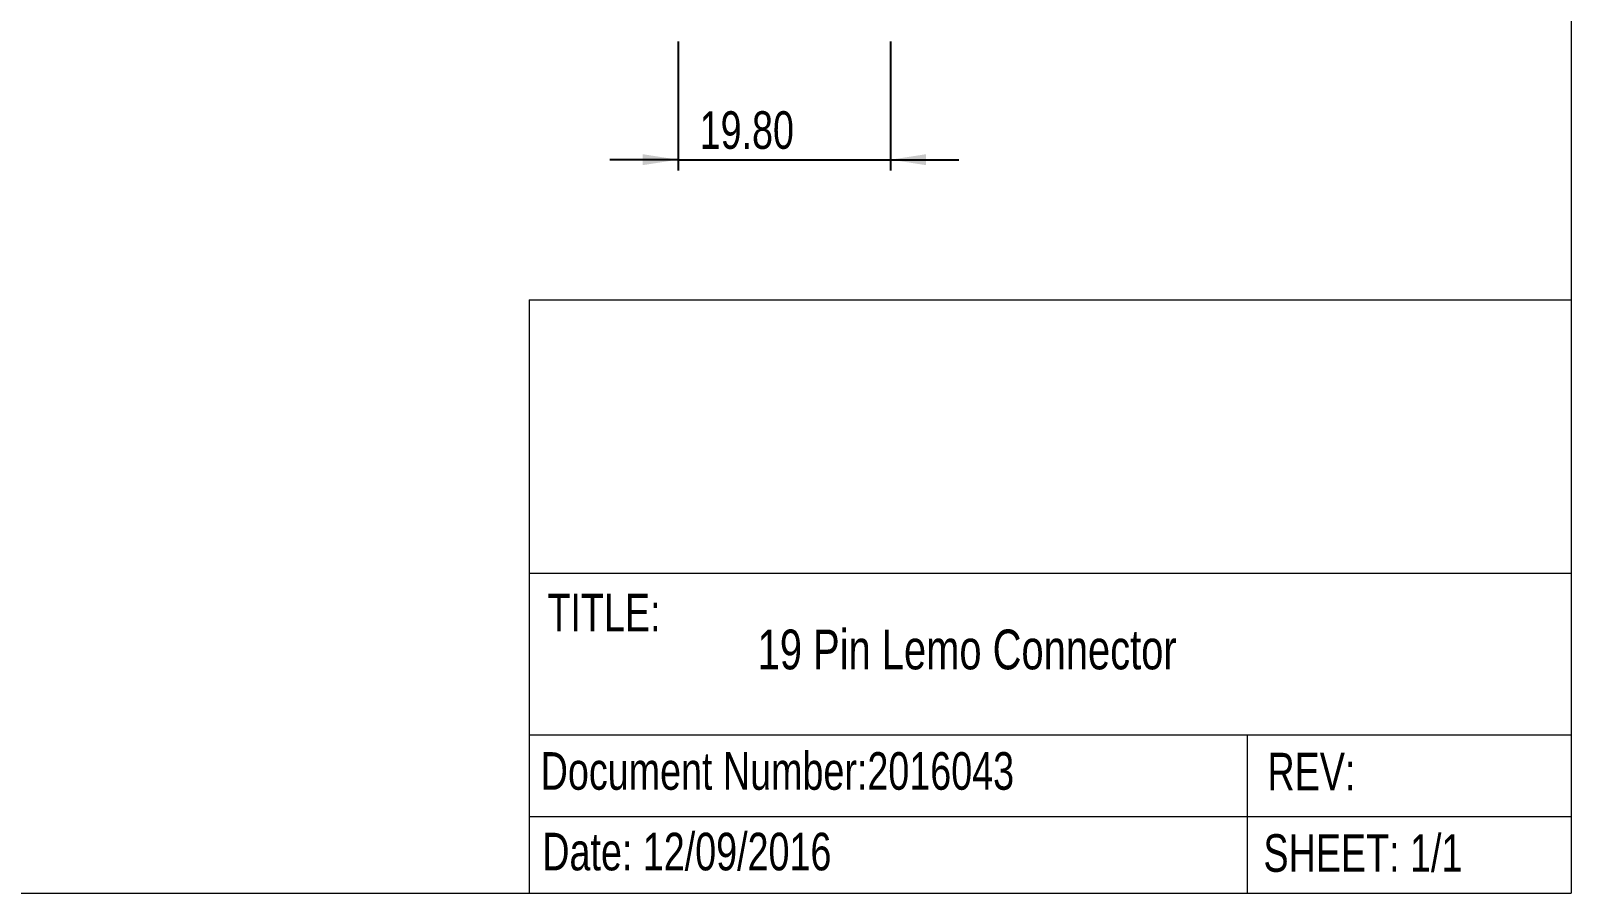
# Model space of a CAD drawing. Header units: millimetres. Extents: x 5 to 292, y 4 to 204.
# Drawn here: x 148.4 to 291.9, y 4.5 to 84.8 of the extents above; entities that cross this region are included whole.
import ezdxf

# ---------------------------------------------------------------- set-up
doc = ezdxf.new("R2010")
doc.units = ezdxf.units.MM
doc.layers.add('LAYER_1', color=179, linetype='Continuous')
doc.styles.add('SLDTEXTSTYLE0', font='TXT', dxfattribs={"width": 0.75})
doc.dimstyles.new('SLDDIMSTYLE3', dxfattribs={"dimtxt": 3.5, "dimasz": 3.302, "dimexe": 0, "dimexo": 0.0625, "dimgap": 0.875, "dimtad": 1, "dimrnd": 1e-09, "dimzin": 4, "dimdsep": 46, "dimtxsty": 'SLDTEXTSTYLE0', "dimsah": 1, "dimcen": 0.09, "dimadec": 0, "dimazin": 1, "dimtfac": 1, "dimtmove": 0, "dimatfit": 0, "dimfxl": 1, "dimfrac": 2, "dimtolj": 1, "dimtzin": 12, "dimarcsym": 0})

# ---------------------------------------------------------------- blocks, each defined once
blk = doc.blocks.new('_D_5')
at = {"layer": 'LAYER_1'}
for p, q in [((208.72, 83.78), (208.72, 71.78)), ((228.52, 83.78), (228.52, 71.78)), ((208.72, 72.78), (202.37, 72.78)), ((208.72, 72.78), (228.52, 72.78)), ((228.52, 72.78), (234.87, 72.78))]:
    blk.add_line(p, q, dxfattribs=at)
for points in [[(208.72, 72.78), (205.42, 73.29), (205.42, 72.27)], [(228.52, 72.78), (231.82, 72.27), (231.82, 73.29)]]:
    blk.add_solid(points, dxfattribs=at)
at = {"layer": 'LAYER_1', "insert": (210.73, 77.29), "char_height": 3.5, "attachment_point": 1, "style": 'SLDTEXTSTYLE0'}
blk.add_mtext('19.80', dxfattribs=at)

msp = doc.modelspace()

# ---------------------------------------------------------------- linework, layer by layer
at = {"color": 7, "linetype": 'Continuous', "lineweight": 18}
for p, q in [((291.92, 204.48), (291.92, 4.48)), ((194.842, 59.73), (291.92, 59.73)), ((194.842, 59.73), (194.842, 4.48)), ((291.92, 34.257), (194.842, 34.257)), ((194.842, 19.24), (291.92, 19.24)), ((261.764, 11.63), (261.764, 19.24)), ((194.842, 11.63), (291.92, 11.63)), ((261.764, 4.48), (261.764, 11.63)), ((4.92, 4.48), (291.92, 4.48))]:
    msp.add_line(p, q, dxfattribs=at)

# ---------------------------------------------------------------- texts
at = {"layer": 'LAYER_1', "attachment_point": 1, "style": 'SLDTEXTSTYLE0'}
for s, insert, char_height in [('TITLE:', (196.554, 32.358), 3.5), ('19 Pin Lemo Connector', (216.133, 29.027), 3.70417), ('Document Number:2016043', (195.922, 17.612), 3.5), ('REV:', (263.626, 17.552), 3.5), ('Date: 12/09/2016', (196.07, 10.106), 3.5), ('SHEET: 1/1', (263.251, 9.971), 3.5)]:
    msp.add_mtext(s, dxfattribs=dict(at, insert=insert, char_height=char_height))

# ---------------------------------------------------------------- dimensions: what is measured, and where the dimension line sits
at = {"layer": 'LAYER_1'}
dim = msp.add_linear_dim(base=(228.523, 72.777), p1=(208.723, 84.779), p2=(228.523, 84.779), dimstyle='SLDDIMSTYLE3', dxfattribs=at)
dim.commit()
dim.dimension.update_dxf_attribs({"geometry": '_D_5', "text_midpoint": (216.547, 72.777), "dimtype": 160})

doc.saveas('drawing.dxf')
